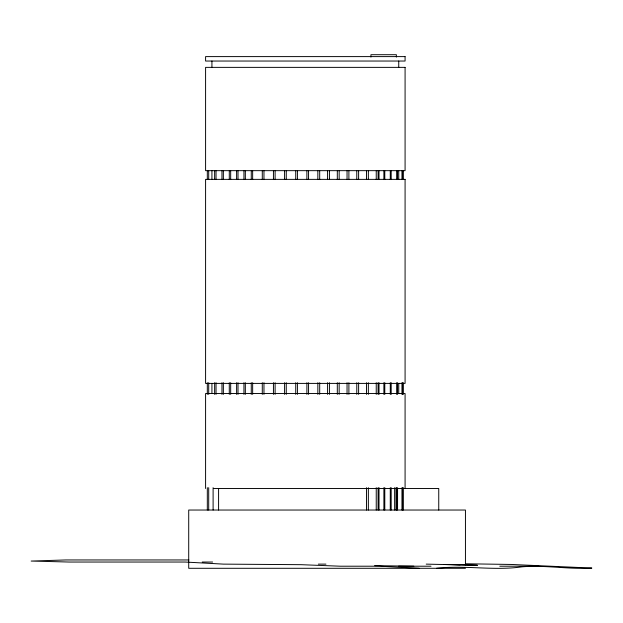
<?xml version="1.0" encoding="UTF-8"?>
<svg xmlns="http://www.w3.org/2000/svg" width="623" height="623" viewBox="0 0 623 623"><rect width="100%" height="100%" fill="white"/><g stroke="black" fill="none" stroke-linecap="round" stroke-linejoin="round"><path stroke-width="0.93" d="M436.435 568.293C464.922 564.983 493.603 570.941 522.058 566.829C545.343 564.89 568.542 569.484 591.85 568.075L511.327 564.454L465.498 563.776M213.432 488.502L438.748 488.502L438.748 510.035M188.886 559.952L65.781 559.952L31.15 561.058L69.13 562.039L185.21 562.039L223.439 564.126L301.236 564.687L340.322 566.206L379.438 566.206L419.147 568.293M202.218 562.039L212.607 562.039M318.345 564.126L325.946 564.126M426.218 564.126L477.467 565.279L450.53 564.516M398.572 566.206L431.015 566.206M499.794 566.206L538.911 566.206M465.443 568.293L188.714 568.293L188.714 510.035L465.443 510.035L465.443 565.38M374.61 565.645L413.828 566.206M443.88 564.524L460.124 564.812M405.082 488.502L405.082 393.534L205.59 393.534L205.59 488.502M403.361 170.858L403.361 179.603M403.361 382.724L403.361 394.382M403.361 487.677L403.361 510.035M402.458 170.858L402.458 179.603M402.458 382.724L402.458 394.382M402.458 487.677L402.458 510.035M401.967 170.858L401.967 179.603M401.967 382.724L401.967 394.382M401.967 487.677L401.967 510.035M398.743 61.038L398.743 67.37M398.743 170.663L398.743 179.369M398.743 383.402L398.743 393.534M397.567 170.858L397.567 179.603M397.567 382.724L397.567 394.382M397.567 487.677L397.567 510.035M396.664 170.858L396.664 179.603M396.664 382.724L396.664 394.382M396.664 487.677L396.664 510.035M396.376 57.082L396.376 54.707L370.934 54.707L370.934 57.082M396.033 487.677L396.033 510.035M394.639 487.677L394.639 510.035M391.182 170.858L391.182 179.603M391.182 382.724L391.182 394.382M391.182 487.677L391.182 510.035M390.278 170.858L390.278 179.603M390.278 382.724L390.278 394.382M390.278 487.677L390.278 510.035M384.788 170.858L384.788 179.603M384.788 382.724L384.788 394.382M384.788 487.677L384.788 510.035M383.885 170.858L383.885 179.603M383.885 382.724L383.885 394.382M383.885 487.677L383.885 510.035M379.002 170.858L379.002 179.603M379.002 382.724L379.002 394.382M379.002 487.677L379.002 510.035M378.091 170.858L378.091 179.603M378.091 382.724L378.091 394.382M378.091 487.677L378.091 510.035M376.237 170.858L376.237 179.603M376.237 382.724L376.237 394.382M376.237 487.677L376.237 510.035M368.357 170.858L368.357 179.603M368.357 382.724L368.357 394.382M368.357 487.677L368.357 510.035M366.511 170.858L366.511 179.603M366.511 382.724L366.511 394.382M366.511 487.677L366.511 510.035M358.622 170.858L358.622 179.603M358.622 382.724L358.622 394.382M356.777 170.858L356.777 179.603M356.777 382.724L356.777 394.382M348.896 170.858L348.896 179.603M348.896 382.724L348.896 394.382M347.042 170.858L347.042 179.603M347.042 382.724L347.042 394.382M339.161 170.858L339.161 179.603M339.161 382.724L339.161 394.382M337.308 170.858L337.308 179.603M337.308 382.724L337.308 394.382M329.427 170.858L329.427 179.603M329.427 382.724L329.427 394.382M327.573 170.858L327.573 179.603M327.573 382.724L327.573 394.382M319.692 170.858L319.692 179.603M319.692 382.724L319.692 394.382M317.839 170.858L317.839 179.603M317.839 382.724L317.839 394.382M308.564 170.858L308.564 179.603M308.564 382.724L308.564 394.382M306.882 170.858L306.882 179.603M306.882 382.724L306.882 394.382M297.412 170.858L297.412 179.603M297.412 382.724L297.412 394.382M295.73 170.858L295.73 179.603M295.73 382.724L295.73 394.382M286.261 170.858L286.261 179.603M286.261 382.724L286.261 394.382M284.586 170.858L284.586 179.603M284.586 382.724L284.586 394.382M275.109 170.858L275.109 179.603M275.109 382.724L275.109 394.382M273.435 170.858L273.435 179.603M273.435 382.724L273.435 394.382M263.965 170.858L263.965 179.603M263.965 382.724L263.965 394.382M262.283 170.858L262.283 179.603M262.283 382.724L262.283 394.382M252.658 170.858L252.658 179.603M252.658 382.724L252.658 394.382M251.264 170.858L251.264 179.603M251.264 382.724L251.264 394.382M245.337 170.858L245.337 179.603M245.337 382.724L245.337 394.382M243.943 170.858L243.943 179.603M243.943 382.724L243.943 394.382M238.009 170.858L238.009 179.603M238.009 382.724L238.009 394.382M236.615 170.858L236.615 179.603M236.615 382.724L236.615 394.382M230.681 170.858L230.681 179.603M230.681 382.724L230.681 394.382M229.287 170.858L229.287 179.603M229.287 382.724L229.287 394.382M223.361 170.858L223.361 179.603M223.361 382.724L223.361 394.382M221.967 170.858L221.967 179.603M221.967 382.724L221.967 394.382M218.587 488.502L218.587 510.035M216.033 170.858L216.033 179.603M216.033 382.724L216.033 394.382M214.639 170.858L214.639 179.603M214.639 382.724L214.639 394.382M213.105 487.677L213.105 510.035M211.929 61.038L211.929 67.37M211.929 170.663L211.929 179.369M211.929 383.402L211.929 393.534M208.705 170.858L208.705 179.603M208.705 382.724L208.705 394.382M208.705 487.677L208.705 510.035M207.311 170.858L207.311 179.603M207.311 382.724L207.311 394.382M207.311 487.677L207.311 510.035M405.082 56.607L205.59 56.607L205.59 61.038L405.082 61.038L405.082 56.607M405.082 67.37L205.59 67.37L205.59 170.663L405.082 170.663L405.082 67.37M405.082 179.369L205.59 179.369L205.59 383.402L405.082 383.402L405.082 179.369"/></g></svg>
